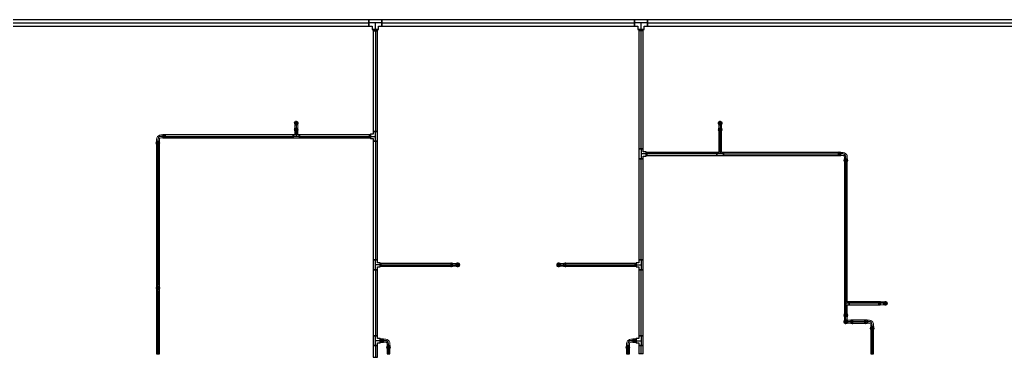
# Model space of a CAD drawing. Header units: inches. Extents: x -3326 to -59, y 8 to 1043.
# Drawn here: x -2130.6 to -1681.8, y 119.8 to 273.4 of the extents above; entities that cross this region are included whole.
import ezdxf

# ---------------------------------------------------------------- set-up
doc = ezdxf.new("R2010")
doc.units = ezdxf.units.IN
doc.header["$MEASUREMENT"] = 0
doc.layers.add('P-PIPE', color=3, linetype='Continuous', lineweight=9)
doc.layers.add('X - REF - FP', color=7, linetype='Continuous', true_color=0xb90000)

# ---------------------------------------------------------------- blocks, each defined once
blk = doc.blocks.new('Victaulic-VicPress316-Elbow 90-45deg Style P568_P571 - Standard-V1-FOURTH LEVEL')
at = {"layer": 'P-PIPE'}
for p, q in [((-3.18, 0.77), (-3.52, 0.77)), ((-3.52, 0.77), (-3.52, -0.77)), ((-3.52, -0.77), (-3.52, 0.77)), ((-2.22, 0.66), (-3.52, 0.66)), ((-3.52, -0.66), (-3.52, 0.66)), ((-3.52, 0.66), (-3.52, -0.66)), ((-3.18, -0.77), (-3.18, 0.77)), ((-3.18, 0.77), (-3.18, -0.77)), ((-2.44, 0.77), (-2.89, 0.77)), ((-2.89, -0.77), (-2.89, 0.77)), ((-2.89, 0.77), (-2.89, -0.77)), ((-1.39, 0.66), (-2.33, 0.66)), ((-2.33, 0), (-2.33, 0.66)), ((-2.33, 0.66), (-2.33, 0)), ((-2.22, -0.66), (-2.22, 0.66)), ((-2.22, 0.66), (-2.22, -0.66)), ((-0.77, 3.52), (-0.77, 3.18)), ((0.77, 3.52), (-0.77, 3.52)), ((-0.77, 3.52), (0.77, 3.52)), ((-0.77, 3.18), (0.77, 3.18)), ((0.77, 3.18), (-0.77, 3.18)), ((-0.77, 2.89), (-0.77, 2.44)), ((-0.77, 2.89), (0.77, 2.89)), ((0.77, 2.89), (-0.77, 2.89)), ((-0.66, 3.52), (-0.66, 2.22)), ((-0.66, 3.52), (0.66, 3.52)), ((0.66, 3.52), (-0.66, 3.52)), ((-0.66, 2.33), (-0.66, 1.39)), ((0, 2.33), (-0.66, 2.33)), ((-0.66, 2.33), (0, 2.33)), ((-0.66, 2.22), (0.66, 2.22)), ((0.66, 2.22), (-0.66, 2.22)), ((0, 2.33), (0.66, 2.33)), ((0.66, 2.33), (0, 2.33)), ((0, 1.39), (0, 2.33)), ((0.66, 2.22), (0.66, 3.52)), ((0.66, 1.39), (0.66, 2.33)), ((0.77, 3.18), (0.77, 3.52)), ((0.77, 2.44), (0.77, 2.89)), ((-3.52, -0.66), (-2.22, -0.66)), ((-3.52, -0.77), (-3.18, -0.77)), ((-2.89, -0.77), (-2.44, -0.77)), ((-2.33, 0), (-2.33, -0.66)), ((-2.33, -0.66), (-2.33, 0)), ((-1.39, 0), (-2.33, 0)), ((-2.33, -0.66), (-1.39, -0.66))]:
    blk.add_line(p, q, dxfattribs=at)
at = {"layer": 'P-PIPE', "flags": 128}
for points in [[(-3.18, 0.77), (-3.11, 0.89), (-2.98, 0.9), (-2.89, 0.79), (-2.89, 0.77)], [(-3.18, 0.77), (-3.18, 0.67), (-3.18, 0.42), (-3.18, 0.07), (-3.18, -0.3), (-3.18, -0.6), (-3.18, -0.75), (-3.18, -0.77)], [(-3.18, -0.77), (-3.18, -0.67), (-3.18, -0.42), (-3.18, -0.07), (-3.18, 0.3), (-3.18, 0.6), (-3.18, 0.75), (-3.18, 0.77)], [(-2.89, -0.77), (-2.89, -0.67), (-2.89, -0.42), (-2.89, -0.07), (-2.89, 0.3), (-2.89, 0.6), (-2.89, 0.75), (-2.89, 0.77)], [(-2.89, 0.77), (-2.89, 0.67), (-2.89, 0.42), (-2.89, 0.07), (-2.89, -0.3), (-2.89, -0.6), (-2.89, -0.75), (-2.89, -0.77)], [(-2.44, 0.77), (-2.24, 0.68), (-2.22, 0.66)], [(-0.66, 1.39), (-0.75, 1.04), (-1, 0.77), (-1.35, 0.66), (-1.39, 0.66)], [(-1.39, -0.66), (-0.78, -0.56), (-0.23, -0.29), (0.22, 0.13), (0.53, 0.67), (0.65, 1.27), (0.66, 1.39)], [(-0.77, 2.89), (-0.89, 2.96), (-0.9, 3.1), (-0.79, 3.18), (-0.77, 3.18)], [(0.77, 3.18), (0.67, 3.18), (0.42, 3.18), (0.07, 3.18), (-0.3, 3.18), (-0.6, 3.18), (-0.75, 3.18), (-0.77, 3.18)], [(-0.77, 3.18), (-0.67, 3.18), (-0.42, 3.18), (-0.07, 3.18), (0.3, 3.18), (0.6, 3.18), (0.75, 3.18), (0.77, 3.18)], [(-0.77, 2.89), (-0.67, 2.89), (-0.42, 2.89), (-0.07, 2.89), (0.3, 2.89), (0.6, 2.89), (0.75, 2.89), (0.77, 2.89)], [(0.77, 2.89), (0.67, 2.89), (0.42, 2.89), (0.07, 2.89), (-0.3, 2.89), (-0.6, 2.89), (-0.75, 2.89), (-0.77, 2.89)], [(-0.66, 2.22), (-0.77, 2.41), (-0.77, 2.44)], [(0.77, 2.44), (0.68, 2.24), (0.66, 2.22)], [(0.77, 3.18), (0.89, 3.11), (0.9, 2.98), (0.79, 2.89), (0.77, 2.89)], [(-2.89, -0.77), (-2.96, -0.89), (-3.1, -0.9), (-3.18, -0.79), (-3.18, -0.77)], [(-2.22, -0.66), (-2.41, -0.77), (-2.44, -0.77)]]:
    blk.add_lwpolyline(points, dxfattribs=at)
at = {"layer": 'P-PIPE'}
blk.add_arc((-1.39, 1.39), 1.39, 270, 0, dxfattribs=at)
blk = doc.blocks.new('Victaulic-VicPress316-Elbow 90-45deg Style P568_P571 - Standard-V2-FOURTH LEVEL')
at = {"layer": 'P-PIPE'}
for p, q in [((-3203.05, 732.49), (-3203.05, 732.49)), ((-3203.05, 732.49), (-3203.05, 731.1)), ((-3203.81, 730.05), (-3203.81, 729.6)), ((-3203.81, 729.31), (-3203.81, 728.97)), ((-3203.7, 731.1), (-3203.7, 730.16)), ((-3203.7, 730.27), (-3203.7, 728.97)), ((-3203.05, 730.16), (-3203.7, 730.16)), ((-3203.7, 730.16), (-3203.05, 730.16)), ((-3203.05, 731.1), (-3203.05, 730.16)), ((-3203.05, 730.27), (-3203.05, 730.27)), ((-3203.05, 730.27), (-3203.05, 730.27)), ((-3202.39, 730.16), (-3203.05, 730.16)), ((-3203.05, 730.16), (-3202.39, 730.16)), ((-3203.05, 729.6), (-3203.05, 729.6)), ((-3203.05, 729.6), (-3203.05, 729.6)), ((-3203.05, 729.31), (-3203.05, 729.31)), ((-3203.05, 729.31), (-3203.05, 729.31)), ((-3203.05, 728.97), (-3203.05, 728.97)), ((-3203.05, 728.97), (-3203.05, 728.97)), ((-3203.05, 728.97), (-3203.05, 728.97)), ((-3203.05, 728.97), (-3203.05, 728.97)), ((-3202.39, 730.16), (-3202.39, 731.1)), ((-3202.39, 728.97), (-3202.39, 730.27)), ((-3202.28, 729.6), (-3202.28, 730.05)), ((-3202.28, 728.97), (-3202.28, 729.31))]:
    blk.add_line(p, q, dxfattribs=at)
at = {"layer": 'P-PIPE', "flags": 128}
for points in [[(-3203.05, 733.4), (-3203.45, 733.31), (-3203.76, 733.05), (-3203.94, 732.68), (-3203.93, 732.27), (-3203.75, 731.91), (-3203.42, 731.66), (-3203.05, 731.58)], [(-3203.05, 733.26), (-3203.41, 733.16), (-3203.69, 732.91), (-3203.81, 732.56), (-3203.75, 732.19), (-3203.52, 731.89), (-3203.18, 731.74), (-3203.05, 731.72)], [(-3203.7, 732.49), (-3203.7, 732.4), (-3203.7, 732.13), (-3203.7, 731.73), (-3203.7, 731.24), (-3203.7, 731.1)], [(-3203.05, 731.58), (-3202.65, 731.67), (-3202.33, 731.93), (-3202.15, 732.3), (-3202.16, 732.71), (-3202.35, 733.07), (-3202.67, 733.32), (-3203.05, 733.4)], [(-3203.05, 731.72), (-3202.68, 731.82), (-3202.41, 732.07), (-3202.28, 732.42), (-3202.34, 732.79), (-3202.57, 733.09), (-3202.91, 733.24), (-3203.05, 733.26)], [(-3202.39, 731.1), (-3202.39, 731.6), (-3202.39, 732.03), (-3202.39, 732.34), (-3202.39, 732.48), (-3202.39, 732.49)], [(-3203.81, 729.31), (-3203.93, 729.38), (-3203.94, 729.51), (-3203.83, 729.6), (-3203.81, 729.6)], [(-3203.81, 730.05), (-3203.72, 730.25), (-3203.7, 730.27)], [(-3203.81, 729.6), (-3203.72, 729.6), (-3203.47, 729.6), (-3203.11, 729.6), (-3203.05, 729.6)], [(-3203.05, 729.6), (-3203.41, 729.6), (-3203.69, 729.6), (-3203.81, 729.6), (-3203.81, 729.6)], [(-3203.81, 729.31), (-3203.72, 729.31), (-3203.47, 729.31), (-3203.11, 729.31), (-3203.05, 729.31)], [(-3203.05, 729.31), (-3203.41, 729.31), (-3203.69, 729.31), (-3203.81, 729.31), (-3203.81, 729.31)], [(-3202.28, 729.6), (-3202.37, 729.6), (-3202.62, 729.6), (-3202.98, 729.6), (-3203.05, 729.6)], [(-3203.05, 729.6), (-3202.68, 729.6), (-3202.41, 729.6), (-3202.28, 729.6), (-3202.28, 729.6)], [(-3202.28, 729.31), (-3202.37, 729.31), (-3202.62, 729.31), (-3202.98, 729.31), (-3203.05, 729.31)], [(-3203.05, 729.31), (-3202.68, 729.31), (-3202.41, 729.31), (-3202.28, 729.31), (-3202.28, 729.31)], [(-3202.39, 730.27), (-3202.28, 730.08), (-3202.28, 730.05)], [(-3202.28, 729.6), (-3202.16, 729.53), (-3202.15, 729.39), (-3202.26, 729.31), (-3202.28, 729.31)]]:
    blk.add_lwpolyline(points, dxfattribs=at)
at = {"layer": 'P-PIPE'}
for radius, start, end in [(0.767, 90, 270), (0.767, 90, 270), (0.767, 90, 270), (0.658, 90, 270), (0.658, 90, 270), (0.658, 90, 180), (0.658, 180, 270), (0.766, 270, 90), (0.766, 270, 90), (0.766, 270, 90), (0.658, 270, 90), (0.657, 270, 90), (0.658, 0, 90), (0.658, 270, 0)]:
    blk.add_arc((-3203.05, 732.49), radius, start, end, dxfattribs=at)
blk = doc.blocks.new('Victaulic-VicPress316-Elbow 90-45deg Style P568_P571 - Standard-523083-FOURTH LEVEL')
at = {"layer": 'P-PIPE'}
for p, q in [((-3064.18, 1028.04), (-3064.52, 1028.04)), ((-3063.22, 1027.94), (-3064.52, 1027.94)), ((-3063.44, 1028.04), (-3063.89, 1028.04)), ((-3062.39, 1027.94), (-3063.33, 1027.94)), ((-3063.33, 1027.94), (-3063.33, 1027.28)), ((-3063.33, 1027.28), (-3063.33, 1027.94)), ((-3064.52, 1027.28), (-3064.52, 1027.28)), ((-3064.52, 1027.28), (-3064.52, 1027.28)), ((-3064.52, 1027.28), (-3064.52, 1027.28)), ((-3064.52, 1027.28), (-3064.52, 1027.28)), ((-3064.52, 1026.62), (-3063.22, 1026.62)), ((-3064.52, 1026.51), (-3064.18, 1026.51)), ((-3064.18, 1027.28), (-3064.18, 1027.28)), ((-3064.18, 1027.28), (-3064.18, 1027.28)), ((-3063.89, 1027.28), (-3063.89, 1027.28)), ((-3063.89, 1027.28), (-3063.89, 1027.28)), ((-3063.89, 1026.51), (-3063.44, 1026.51)), ((-3063.33, 1027.28), (-3063.33, 1026.62)), ((-3063.33, 1026.62), (-3063.33, 1027.28)), ((-3062.39, 1027.28), (-3063.33, 1027.28)), ((-3063.33, 1026.62), (-3062.39, 1026.62)), ((-3063.22, 1027.28), (-3063.22, 1027.28)), ((-3063.22, 1027.28), (-3063.22, 1027.28)), ((-3062.39, 1027.28), (-3061, 1027.28)), ((-3061, 1027.28), (-3061, 1027.28))]:
    blk.add_line(p, q, dxfattribs=at)
at = {"layer": 'P-PIPE', "flags": 128}
for points in [[(-3064.18, 1028.04), (-3064.11, 1028.17), (-3063.98, 1028.18), (-3063.89, 1028.07), (-3063.89, 1028.04)], [(-3064.18, 1028.04), (-3064.18, 1027.95), (-3064.18, 1027.7), (-3064.18, 1027.34), (-3064.18, 1027.28)], [(-3064.18, 1027.28), (-3064.18, 1027.64), (-3064.18, 1027.92), (-3064.18, 1028.04), (-3064.18, 1028.04)], [(-3063.89, 1028.04), (-3063.89, 1027.95), (-3063.89, 1027.7), (-3063.89, 1027.34), (-3063.89, 1027.28)], [(-3063.89, 1027.28), (-3063.89, 1027.64), (-3063.89, 1027.92), (-3063.89, 1028.04), (-3063.89, 1028.04)], [(-3063.44, 1028.04), (-3063.24, 1027.96), (-3063.22, 1027.94)], [(-3061, 1027.94), (-3061.09, 1027.94), (-3061.36, 1027.94), (-3061.76, 1027.94), (-3062.25, 1027.94), (-3062.39, 1027.94)], [(-3060.09, 1027.28), (-3060.18, 1027.68), (-3060.44, 1028), (-3060.81, 1028.17), (-3061.22, 1028.16), (-3061.58, 1027.98), (-3061.83, 1027.65), (-3061.91, 1027.28)], [(-3060.23, 1027.28), (-3060.33, 1027.64), (-3060.58, 1027.92), (-3060.93, 1028.04), (-3061.3, 1027.98), (-3061.6, 1027.75), (-3061.75, 1027.41), (-3061.77, 1027.28)], [(-3064.18, 1026.51), (-3064.18, 1026.6), (-3064.18, 1026.86), (-3064.18, 1027.21), (-3064.18, 1027.28)], [(-3064.18, 1027.28), (-3064.18, 1026.91), (-3064.18, 1026.64), (-3064.18, 1026.51), (-3064.18, 1026.51)], [(-3063.89, 1026.51), (-3063.96, 1026.39), (-3064.1, 1026.38), (-3064.18, 1026.49), (-3064.18, 1026.51)], [(-3063.89, 1026.51), (-3063.89, 1026.6), (-3063.89, 1026.86), (-3063.89, 1027.21), (-3063.89, 1027.28)], [(-3063.89, 1027.28), (-3063.89, 1026.91), (-3063.89, 1026.64), (-3063.89, 1026.51), (-3063.89, 1026.51)], [(-3063.22, 1026.62), (-3063.41, 1026.51), (-3063.44, 1026.51)], [(-3062.39, 1026.62), (-3061.89, 1026.62), (-3061.46, 1026.62), (-3061.15, 1026.62), (-3061.01, 1026.62), (-3061, 1026.62)], [(-3061.91, 1027.28), (-3061.82, 1026.88), (-3061.56, 1026.56), (-3061.19, 1026.39), (-3060.78, 1026.39), (-3060.42, 1026.58), (-3060.17, 1026.91), (-3060.09, 1027.28)], [(-3061.77, 1027.28), (-3061.67, 1026.91), (-3061.42, 1026.64), (-3061.07, 1026.51), (-3060.7, 1026.57), (-3060.4, 1026.8), (-3060.25, 1027.15), (-3060.23, 1027.28)]]:
    blk.add_lwpolyline(points, dxfattribs=at)
at = {"layer": 'P-PIPE'}
for radius, start, end in [(0.767, 0, 180), (0.766, 0, 180), (0.766, 0, 180), (0.657, 0, 180), (0.657, 0, 180), (0.657, 90, 180), (0.658, 0, 90), (0.766, 180, 0), (0.767, 180, 0), (0.767, 180, 0), (0.658, 180, 0), (0.658, 180, 0), (0.657, 180, 270), (0.658, 270, 0)]:
    blk.add_arc((-3061, 1027.28), radius, start, end, dxfattribs=at)
blk = doc.blocks.new('Victaulic-VicPress316-Elbow 90-45deg Style P568_P571 - Standard-1244383-FOURTH LEVEL')
at = {"layer": 'P-PIPE'}
for p, q in [((-2533.5, 455.64), (-2533.5, 455.64)), ((-2533.5, 455.64), (-2532.11, 455.64)), ((-2531.17, 456.29), (-2532.11, 456.29)), ((-2532.11, 455.64), (-2531.17, 455.64)), ((-2532.11, 454.98), (-2531.17, 454.98)), ((-2529.98, 456.29), (-2531.28, 456.29)), ((-2531.28, 455.64), (-2531.28, 455.64)), ((-2531.28, 455.64), (-2531.28, 455.64)), ((-2531.28, 454.98), (-2529.98, 454.98)), ((-2531.17, 455.64), (-2531.17, 456.29)), ((-2531.17, 456.29), (-2531.17, 455.64)), ((-2531.17, 454.98), (-2531.17, 455.64)), ((-2531.17, 455.64), (-2531.17, 454.98)), ((-2530.61, 456.4), (-2531.06, 456.4)), ((-2531.06, 454.87), (-2530.61, 454.87)), ((-2530.61, 455.64), (-2530.61, 455.64)), ((-2530.61, 455.64), (-2530.61, 455.64)), ((-2529.98, 456.4), (-2530.32, 456.4)), ((-2530.32, 455.64), (-2530.32, 455.64)), ((-2530.32, 455.64), (-2530.32, 455.64)), ((-2530.32, 454.87), (-2529.98, 454.87)), ((-2529.98, 455.64), (-2529.98, 455.64)), ((-2529.98, 455.64), (-2529.98, 455.64)), ((-2529.98, 455.64), (-2529.98, 455.64)), ((-2529.98, 455.64), (-2529.98, 455.64))]:
    blk.add_line(p, q, dxfattribs=at)
at = {"layer": 'P-PIPE', "flags": 128}
for points in [[(-2532.59, 455.64), (-2532.68, 456.03), (-2532.94, 456.35), (-2533.31, 456.53), (-2533.72, 456.52), (-2534.08, 456.33), (-2534.33, 456.01), (-2534.41, 455.64)], [(-2534.41, 455.64), (-2534.32, 455.24), (-2534.06, 454.92), (-2533.69, 454.74), (-2533.28, 454.75), (-2532.92, 454.94), (-2532.67, 455.26), (-2532.59, 455.64)], [(-2532.73, 455.64), (-2532.83, 456), (-2533.08, 456.28), (-2533.43, 456.4), (-2533.8, 456.34), (-2534.1, 456.11), (-2534.25, 455.77), (-2534.27, 455.64)], [(-2534.27, 455.64), (-2534.17, 455.27), (-2533.92, 454.99), (-2533.57, 454.87), (-2533.2, 454.93), (-2532.9, 455.16), (-2532.75, 455.5), (-2532.73, 455.64)], [(-2532.11, 456.29), (-2532.61, 456.29), (-2533.04, 456.29), (-2533.35, 456.29), (-2533.49, 456.29), (-2533.5, 456.29)], [(-2533.5, 454.98), (-2533.41, 454.98), (-2533.14, 454.98), (-2532.74, 454.98), (-2532.25, 454.98), (-2532.11, 454.98)], [(-2531.28, 456.29), (-2531.09, 456.4), (-2531.06, 456.4)], [(-2531.06, 454.87), (-2531.26, 454.96), (-2531.28, 454.98)], [(-2530.61, 456.4), (-2530.54, 456.52), (-2530.4, 456.53), (-2530.32, 456.42), (-2530.32, 456.4)], [(-2530.61, 456.4), (-2530.61, 456.31), (-2530.61, 456.06), (-2530.61, 455.7), (-2530.61, 455.64)], [(-2530.61, 455.64), (-2530.61, 456), (-2530.61, 456.28), (-2530.61, 456.4), (-2530.61, 456.4)], [(-2530.61, 454.87), (-2530.61, 454.96), (-2530.61, 455.21), (-2530.61, 455.57), (-2530.61, 455.64)], [(-2530.61, 455.64), (-2530.61, 455.27), (-2530.61, 454.99), (-2530.61, 454.87), (-2530.61, 454.87)], [(-2530.32, 454.87), (-2530.39, 454.75), (-2530.52, 454.74), (-2530.61, 454.85), (-2530.61, 454.87)], [(-2530.32, 456.4), (-2530.32, 456.31), (-2530.32, 456.06), (-2530.32, 455.7), (-2530.32, 455.64)], [(-2530.32, 455.64), (-2530.32, 456), (-2530.32, 456.28), (-2530.32, 456.4), (-2530.32, 456.4)], [(-2530.32, 454.87), (-2530.32, 454.96), (-2530.32, 455.21), (-2530.32, 455.57), (-2530.32, 455.64)], [(-2530.32, 455.64), (-2530.32, 455.27), (-2530.32, 454.99), (-2530.32, 454.87), (-2530.32, 454.87)]]:
    blk.add_lwpolyline(points, dxfattribs=at)
at = {"layer": 'P-PIPE'}
for radius, start, end in [(0.767, 0, 180), (0.766, 0, 180), (0.766, 0, 180), (0.766, 180, 0), (0.767, 180, 0), (0.767, 180, 0), (0.657, 0, 180), (0.657, 0, 180), (0.657, 90, 180), (0.658, 180, 0), (0.658, 180, 0), (0.657, 180, 270), (0.658, 0, 90), (0.658, 270, 0)]:
    blk.add_arc((-2533.5, 455.64), radius, start, end, dxfattribs=at)

msp = doc.modelspace()

# ---------------------------------------------------------------- linework, layer by layer
at = {"layer": 'X - REF - FP'}
for p, q in [((-1971.62, 273.44), (-2286.63, 273.44)), ((-2286.63, 272), (-1971.62, 272)), ((-2286.63, 272), (-1971.62, 272)), ((-2286.63, 270.56), (-1971.62, 270.56)), ((-1965.63, 273.44), (-1971.62, 273.44)), ((-1971.62, 270.56), (-1971.62, 273.44)), ((-1971.62, 273.44), (-1971.62, 270.56)), ((-1971.62, 270.56), (-1971.62, 273.44)), ((-1965.63, 272), (-1971.62, 272)), ((-1971.62, 270.56), (-1970.06, 270.56)), ((-1970.06, 270.56), (-1970.06, 269.01)), ((-1968.62, 269.01), (-1968.62, 272)), ((-1967.19, 270.56), (-1965.63, 270.56)), ((-1967.19, 269.01), (-1967.19, 270.56)), ((-1965.63, 270.56), (-1965.63, 273.44)), ((-1965.63, 273.44), (-1965.63, 270.56)), ((-1850.62, 273.44), (-1965.63, 273.44)), ((-1965.63, 270.56), (-1965.63, 273.44)), ((-1965.63, 272), (-1850.62, 272)), ((-1965.63, 272), (-1850.62, 272)), ((-1965.63, 270.56), (-1850.62, 270.56)), ((-1844.63, 273.44), (-1850.62, 273.44)), ((-1850.62, 270.56), (-1850.62, 273.44)), ((-1850.62, 273.44), (-1850.62, 270.56)), ((-1850.62, 270.56), (-1850.62, 273.44)), ((-1844.63, 272), (-1850.62, 272)), ((-1850.62, 270.56), (-1849.06, 270.56)), ((-1849.06, 270.56), (-1849.06, 269.01)), ((-1847.63, 269.01), (-1847.63, 272)), ((-1846.19, 270.56), (-1844.63, 270.56)), ((-1846.19, 269.01), (-1846.19, 270.56)), ((-1844.63, 270.56), (-1844.63, 273.44)), ((-1844.63, 273.44), (-1844.63, 270.56)), ((-1523.62, 273.44), (-1844.63, 273.44)), ((-1844.63, 270.56), (-1844.63, 273.44)), ((-1844.63, 272), (-1523.62, 272)), ((-1844.63, 272), (-1523.62, 272)), ((-1844.63, 270.56), (-1523.62, 270.56)), ((-1967.19, 269.01), (-1970.06, 269.01)), ((-1970.06, 269.01), (-1967.19, 269.01)), ((-1969.94, 269.01), (-1969.44, 268.35)), ((-1969.58, 268.35), (-1969.58, 222.61)), ((-1969.58, 268.35), (-1967.67, 268.35)), ((-1968.62, 269.01), (-1968.62, 268.35)), ((-1968.62, 268.35), (-1968.62, 222.61)), ((-1968.62, 268.35), (-1968.62, 222.61)), ((-1967.81, 268.35), (-1967.31, 269.01)), ((-1967.67, 222.61), (-1967.67, 268.35)), ((-1846.19, 269.01), (-1849.06, 269.01)), ((-1849.06, 269.01), (-1846.19, 269.01)), ((-1848.94, 269.01), (-1848.44, 268.35)), ((-1848.58, 268.35), (-1848.58, 214.61)), ((-1846.67, 268.35), (-1848.58, 268.35)), ((-1847.63, 269.01), (-1847.63, 268.35)), ((-1847.63, 214.61), (-1847.63, 268.35)), ((-1847.63, 214.61), (-1847.63, 268.35)), ((-1846.81, 268.35), (-1846.31, 269.01)), ((-1846.67, 214.61), (-1846.67, 268.35)), ((-2005.62, 226.36), (-2003.62, 226.36)), ((-2004.62, 225.36), (-2004.62, 227.36)), ((-2004.62, 226.36), (-2004.62, 224.97)), ((-2004.62, 224.97), (-2004.62, 224.03)), ((-2004.62, 224.97), (-2004.62, 222.84)), ((-1812.62, 226.36), (-1810.62, 226.36)), ((-1811.62, 225.36), (-1811.62, 227.36)), ((-1811.62, 226.36), (-1811.62, 224.97)), ((-1811.62, 224.97), (-1811.62, 224.03)), ((-1811.62, 224.97), (-1811.62, 222.84)), ((-2065.3, 220.36), (-2066.23, 220.36)), ((-2006.12, 221.02), (-2065.3, 221.02)), ((-2065.3, 219.71), (-2065.3, 221.02)), ((-2065.3, 220.36), (-2006.12, 220.36)), ((-2065.3, 220.36), (-2006.12, 220.36)), ((-2005.28, 221.02), (-2006.12, 221.02)), ((-2006.12, 221.02), (-2006.12, 219.71)), ((-2006.12, 219.71), (-2006.12, 221.02)), ((-2006.12, 219.71), (-2006.12, 221.02)), ((-2003.13, 220.36), (-2006.12, 220.36)), ((-2005.28, 224.03), (-2005.28, 221.86)), ((-2005.28, 224.03), (-2003.97, 224.03)), ((-2005.28, 221.86), (-2003.97, 221.86)), ((-2005.28, 221.86), (-2005.28, 221.02)), ((-2003.97, 221.86), (-2005.28, 221.86)), ((-2005.28, 221.86), (-2003.97, 221.86)), ((-2004.62, 224.03), (-2004.62, 221.86)), ((-2004.62, 224.03), (-2004.62, 221.86)), ((-2004.62, 221.86), (-2004.62, 220.36)), ((-2003.97, 221.86), (-2003.97, 224.03)), ((-2003.97, 221.02), (-2003.97, 221.86)), ((-2003.13, 221.02), (-2003.97, 221.02)), ((-1971.28, 221.02), (-2003.13, 221.02)), ((-2003.13, 219.71), (-2003.13, 221.02)), ((-2003.13, 221.02), (-2003.13, 219.71)), ((-2003.13, 219.71), (-2003.13, 221.02)), ((-2003.13, 220.36), (-1971.28, 220.36)), ((-2003.13, 220.36), (-1971.28, 220.36)), ((-1970.87, 221.18), (-1971.28, 220.93)), ((-1971.28, 219.71), (-1971.28, 221.02)), ((-1970.87, 220.36), (-1971.28, 220.36)), ((-1969.58, 221.32), (-1970.87, 221.32)), ((-1970.87, 219.41), (-1970.87, 221.32)), ((-1970.87, 221.32), (-1970.87, 219.41)), ((-1970.87, 220.36), (-1968.62, 220.36)), ((-1969.58, 222.61), (-1969.58, 221.32)), ((-1969.58, 222.61), (-1967.67, 222.61)), ((-1967.67, 222.61), (-1969.58, 222.61)), ((-1969.58, 222.61), (-1967.67, 222.61)), ((-1968.62, 218.12), (-1968.62, 222.61)), ((-1967.67, 218.12), (-1967.67, 222.61)), ((-1812.28, 224.03), (-1812.28, 213.86)), ((-1812.28, 224.03), (-1810.97, 224.03)), ((-1811.62, 224.03), (-1811.62, 213.86)), ((-1811.62, 224.03), (-1811.62, 213.86)), ((-1810.97, 213.86), (-1810.97, 224.03)), ((-2068.28, 218.03), (-2068.28, 152.86)), ((-2068.28, 218.03), (-2066.97, 218.03)), ((-2067.63, 218.97), (-2067.63, 218.03)), ((-2067.63, 218.97), (-2067.63, 216.84)), ((-2067.63, 218.03), (-2067.63, 152.86)), ((-2067.63, 218.03), (-2067.63, 152.86)), ((-2066.97, 152.86), (-2066.97, 218.03)), ((-2065.3, 219.71), (-2006.12, 219.71)), ((-2006.12, 219.71), (-2003.13, 219.71)), ((-2003.13, 219.71), (-1971.28, 219.71)), ((-1971.28, 219.8), (-1970.87, 219.55)), ((-1970.87, 219.41), (-1969.58, 219.41)), ((-1969.58, 219.41), (-1969.58, 218.12)), ((-1969.58, 218.12), (-1969.58, 164.11)), ((-1969.58, 218.12), (-1967.67, 218.12)), ((-1969.58, 218.12), (-1967.67, 218.12)), ((-1967.67, 218.12), (-1969.58, 218.12)), ((-1968.62, 218.12), (-1968.62, 164.11)), ((-1968.62, 218.12), (-1968.62, 164.11)), ((-1967.67, 164.11), (-1967.67, 218.12)), ((-1848.58, 214.61), (-1848.58, 210.12)), ((-1846.67, 214.61), (-1848.58, 214.61)), ((-1848.58, 214.61), (-1846.67, 214.61)), ((-1846.67, 214.61), (-1848.58, 214.61)), ((-1847.63, 214.61), (-1847.63, 210.12)), ((-1845.38, 212.36), (-1847.63, 212.36)), ((-1846.67, 213.32), (-1846.67, 214.61)), ((-1845.38, 213.32), (-1846.67, 213.32)), ((-1846.67, 210.12), (-1846.67, 211.41)), ((-1846.67, 211.41), (-1845.38, 211.41)), ((-1845.38, 213.32), (-1845.38, 211.41)), ((-1845.38, 211.41), (-1845.38, 213.32)), ((-1844.97, 212.93), (-1845.38, 213.18)), ((-1845.38, 212.36), (-1844.97, 212.36)), ((-1845.38, 211.55), (-1844.97, 211.8)), ((-1813.12, 213.02), (-1844.97, 213.02)), ((-1844.97, 213.02), (-1844.97, 211.71)), ((-1813.12, 212.36), (-1844.97, 212.36)), ((-1813.12, 212.36), (-1844.97, 212.36)), ((-1844.97, 211.71), (-1813.12, 211.71)), ((-1812.28, 213.02), (-1813.12, 213.02)), ((-1813.12, 213.02), (-1813.12, 211.71)), ((-1813.12, 211.71), (-1813.12, 213.02)), ((-1813.12, 213.02), (-1813.12, 211.71)), ((-1810.13, 212.36), (-1813.12, 212.36)), ((-1813.12, 211.71), (-1810.13, 211.71)), ((-1812.28, 213.86), (-1810.97, 213.86)), ((-1812.28, 213.86), (-1812.28, 213.02)), ((-1810.97, 213.86), (-1812.28, 213.86)), ((-1812.28, 213.86), (-1810.97, 213.86)), ((-1811.62, 213.86), (-1811.62, 212.36)), ((-1810.97, 213.02), (-1810.97, 213.86)), ((-1810.13, 213.02), (-1810.97, 213.02)), ((-1756.71, 213.02), (-1810.13, 213.02)), ((-1810.13, 211.71), (-1810.13, 213.02)), ((-1810.13, 213.02), (-1810.13, 211.71)), ((-1810.13, 211.71), (-1810.13, 213.02)), ((-1810.13, 212.36), (-1756.71, 212.36)), ((-1810.13, 212.36), (-1756.71, 212.36)), ((-1810.13, 211.71), (-1756.71, 211.71)), ((-1755.77, 212.36), (-1757.9, 212.36)), ((-1756.71, 211.71), (-1756.71, 213.02)), ((-1755.77, 212.36), (-1756.71, 212.36)), ((-1754.38, 210.03), (-1754.38, 210.97)), ((-1846.67, 210.12), (-1848.58, 210.12)), ((-1848.58, 210.12), (-1846.67, 210.12)), ((-1848.58, 210.12), (-1848.58, 164.11)), ((-1846.67, 210.12), (-1848.58, 210.12)), ((-1847.63, 164.11), (-1847.63, 210.12)), ((-1847.63, 164.11), (-1847.63, 210.12)), ((-1846.67, 164.11), (-1846.67, 210.12)), ((-1755.03, 210.03), (-1755.03, 145.86)), ((-1753.72, 210.03), (-1755.03, 210.03)), ((-1754.38, 145.86), (-1754.38, 210.03)), ((-1754.38, 145.86), (-1754.38, 210.03)), ((-1753.72, 145.86), (-1753.72, 210.03)), ((-1969.58, 164.11), (-1969.58, 159.62)), ((-1967.67, 164.11), (-1969.58, 164.11)), ((-1969.58, 164.11), (-1967.67, 164.11)), ((-1969.58, 164.11), (-1967.67, 164.11)), ((-1968.62, 159.62), (-1968.62, 164.11)), ((-1966.38, 161.86), (-1968.62, 161.86)), ((-1967.67, 162.82), (-1967.67, 164.11)), ((-1966.38, 162.82), (-1967.67, 162.82)), ((-1966.38, 160.91), (-1966.38, 162.82)), ((-1966.38, 162.82), (-1966.38, 160.91)), ((-1965.97, 162.43), (-1966.38, 162.68)), ((-1966.38, 161.86), (-1965.97, 161.86)), ((-1933.45, 162.52), (-1965.97, 162.52)), ((-1965.97, 161.21), (-1965.97, 162.52)), ((-1965.97, 161.86), (-1933.45, 161.86)), ((-1965.97, 161.86), (-1933.45, 161.86)), ((-1933.45, 161.21), (-1933.45, 162.52)), ((-1933.45, 161.86), (-1932.52, 161.86)), ((-1932.52, 161.86), (-1931.12, 161.86)), ((-1932.12, 161.86), (-1930.12, 161.86)), ((-1931.12, 160.86), (-1931.12, 162.86)), ((-1886.12, 161.86), (-1884.12, 161.86)), ((-1885.12, 160.86), (-1885.12, 162.86)), ((-1885.12, 161.86), (-1883.73, 161.86)), ((-1883.73, 161.86), (-1882.8, 161.86)), ((-1883.73, 161.86), (-1881.6, 161.86)), ((-1850.28, 162.52), (-1882.8, 162.52)), ((-1882.8, 161.21), (-1882.8, 162.52)), ((-1882.8, 161.86), (-1850.28, 161.86)), ((-1882.8, 161.86), (-1850.28, 161.86)), ((-1849.87, 162.68), (-1850.28, 162.43)), ((-1850.28, 161.21), (-1850.28, 162.52)), ((-1849.87, 161.86), (-1850.28, 161.86)), ((-1848.58, 162.82), (-1849.87, 162.82)), ((-1849.87, 162.82), (-1849.87, 160.91)), ((-1849.87, 160.91), (-1849.87, 162.82)), ((-1849.87, 161.86), (-1847.63, 161.86)), ((-1848.58, 164.11), (-1848.58, 162.82)), ((-1848.58, 164.11), (-1846.67, 164.11)), ((-1846.67, 164.11), (-1848.58, 164.11)), ((-1846.67, 164.11), (-1848.58, 164.11)), ((-1847.63, 164.11), (-1847.63, 159.62)), ((-1846.67, 159.62), (-1846.67, 164.11)), ((-1967.67, 159.62), (-1969.58, 159.62)), ((-1969.58, 159.62), (-1967.67, 159.62)), ((-1969.58, 159.62), (-1969.58, 129.61)), ((-1969.58, 159.62), (-1967.67, 159.62)), ((-1968.62, 159.62), (-1968.62, 129.61)), ((-1968.62, 159.62), (-1968.62, 129.61)), ((-1967.67, 159.62), (-1967.67, 160.91)), ((-1967.67, 160.91), (-1966.38, 160.91)), ((-1967.67, 129.61), (-1967.67, 159.62)), ((-1966.38, 161.05), (-1965.97, 161.3)), ((-1965.97, 161.21), (-1933.45, 161.21)), ((-1882.8, 161.21), (-1850.28, 161.21)), ((-1850.28, 161.3), (-1849.87, 161.05)), ((-1849.87, 160.91), (-1848.58, 160.91)), ((-1848.58, 160.91), (-1848.58, 159.62)), ((-1848.58, 159.62), (-1846.67, 159.62)), ((-1846.67, 159.62), (-1848.58, 159.62)), ((-1848.58, 159.62), (-1848.58, 129.61)), ((-1846.67, 159.62), (-1848.58, 159.62)), ((-1847.63, 129.61), (-1847.63, 159.62)), ((-1847.63, 129.61), (-1847.63, 159.62)), ((-1846.67, 129.61), (-1846.67, 159.62)), ((-2068.28, 152.86), (-2068.28, 149.87)), ((-2068.28, 152.86), (-2066.97, 152.86)), ((-2067.63, 149.87), (-2067.63, 152.86)), ((-2066.97, 149.87), (-2066.97, 152.86)), ((-2068.62, 151.36), (-2066.62, 151.36)), ((-2068.28, 149.87), (-2068.28, 121.36)), ((-2068.28, 149.87), (-2066.97, 149.87)), ((-2067.63, 150.36), (-2067.63, 152.36)), ((-2067.63, 149.87), (-2067.63, 121.36)), ((-2067.63, 149.87), (-2067.63, 121.36)), ((-2066.97, 121.36), (-2066.97, 149.87)), ((-1753.72, 145.86), (-1755.03, 145.86)), ((-1755.03, 145.86), (-1755.03, 142.87)), ((-1753.72, 145.86), (-1755.03, 145.86)), ((-1755.03, 145.86), (-1753.72, 145.86)), ((-1754.38, 145.86), (-1754.38, 142.87)), ((-1752.88, 144.36), (-1754.38, 144.36)), ((-1753.72, 145.02), (-1753.72, 145.86)), ((-1752.88, 145.02), (-1753.72, 145.02)), ((-1753.72, 142.87), (-1753.72, 143.71)), ((-1753.72, 143.71), (-1752.88, 143.71)), ((-1738.71, 145.02), (-1752.88, 145.02)), ((-1752.88, 145.02), (-1752.88, 143.71)), ((-1752.88, 145.02), (-1752.88, 143.71)), ((-1752.88, 143.71), (-1752.88, 145.02)), ((-1738.71, 144.36), (-1752.88, 144.36)), ((-1738.71, 144.36), (-1752.88, 144.36)), ((-1752.88, 143.71), (-1738.71, 143.71)), ((-1737.77, 144.36), (-1739.9, 144.36)), ((-1738.71, 145.02), (-1738.71, 143.71)), ((-1737.77, 144.36), (-1738.71, 144.36)), ((-1736.38, 144.36), (-1737.77, 144.36)), ((-1737.38, 144.36), (-1735.38, 144.36)), ((-1736.38, 143.36), (-1736.38, 145.36)), ((-1753.72, 142.87), (-1755.03, 142.87)), ((-1755.03, 142.87), (-1753.72, 142.87)), ((-1755.03, 142.87), (-1755.03, 138.33)), ((-1753.72, 142.87), (-1755.03, 142.87)), ((-1754.38, 138.33), (-1754.38, 142.87)), ((-1754.38, 138.33), (-1754.38, 142.87)), ((-1754.38, 137.39), (-1754.38, 139.52)), ((-1753.72, 138.33), (-1753.72, 142.87)), ((-1755.38, 136), (-1753.38, 136)), ((-1753.72, 138.33), (-1755.03, 138.33)), ((-1754.38, 137.39), (-1754.38, 138.33)), ((-1754.38, 136), (-1754.38, 137.39)), ((-1754.38, 135), (-1754.38, 137)), ((-1752.98, 136), (-1754.38, 136)), ((-1752.05, 136), (-1752.98, 136)), ((-1744.71, 136.65), (-1752.05, 136.65)), ((-1752.05, 136.65), (-1752.05, 135.34)), ((-1744.71, 136), (-1752.05, 136)), ((-1744.71, 136), (-1752.05, 136)), ((-1752.05, 135.34), (-1744.71, 135.34)), ((-1743.77, 136), (-1745.9, 136)), ((-1744.71, 136.65), (-1744.71, 135.34)), ((-1743.77, 136), (-1744.71, 136)), ((-1743.03, 133.67), (-1743.03, 121.36)), ((-1743.03, 133.67), (-1741.72, 133.67)), ((-1742.38, 133.67), (-1742.38, 134.6)), ((-1742.38, 133.67), (-1742.38, 121.36)), ((-1742.38, 133.67), (-1742.38, 121.36)), ((-1741.72, 121.36), (-1741.72, 133.67)), ((-1969.58, 129.61), (-1969.58, 125.12)), ((-1967.67, 129.61), (-1969.58, 129.61)), ((-1969.58, 129.61), (-1967.67, 129.61)), ((-1969.58, 129.61), (-1967.67, 129.61)), ((-1968.62, 125.12), (-1968.62, 129.61)), ((-1966.38, 127.36), (-1968.62, 127.36)), ((-1967.67, 128.32), (-1967.67, 129.61)), ((-1966.38, 128.32), (-1967.67, 128.32)), ((-1967.67, 125.12), (-1967.67, 126.41)), ((-1967.67, 126.41), (-1966.38, 126.41)), ((-1966.38, 126.41), (-1966.38, 128.32)), ((-1966.38, 128.32), (-1966.38, 126.41)), ((-1965.97, 127.93), (-1966.38, 128.18)), ((-1966.38, 127.36), (-1965.97, 127.36)), ((-1966.38, 126.55), (-1965.97, 126.8)), ((-1964.02, 127.36), (-1966.14, 127.36)), ((-1964.95, 128.02), (-1965.97, 128.02)), ((-1965.97, 126.71), (-1965.97, 128.02)), ((-1965.97, 127.36), (-1964.95, 127.36)), ((-1965.97, 127.36), (-1964.95, 127.36)), ((-1965.97, 126.71), (-1964.95, 126.71)), ((-1964.95, 126.71), (-1964.95, 128.02)), ((-1964.02, 127.36), (-1964.95, 127.36)), ((-1962.63, 125.03), (-1962.63, 125.97)), ((-1853.63, 125.97), (-1853.63, 125.03)), ((-1853.63, 125.97), (-1853.63, 123.84)), ((-1851.3, 127.36), (-1852.23, 127.36)), ((-1850.28, 128.02), (-1851.3, 128.02)), ((-1851.3, 126.71), (-1851.3, 128.02)), ((-1851.3, 127.36), (-1850.28, 127.36)), ((-1851.3, 127.36), (-1850.28, 127.36)), ((-1851.3, 126.71), (-1850.28, 126.71)), ((-1849.87, 128.18), (-1850.28, 127.93)), ((-1850.28, 126.71), (-1850.28, 128.02)), ((-1849.87, 127.36), (-1850.28, 127.36)), ((-1850.28, 126.8), (-1849.87, 126.55)), ((-1848.58, 128.32), (-1849.87, 128.32)), ((-1849.87, 128.32), (-1849.87, 126.41)), ((-1849.87, 126.41), (-1849.87, 128.32)), ((-1849.87, 127.36), (-1847.63, 127.36)), ((-1849.87, 126.41), (-1848.58, 126.41)), ((-1846.67, 129.61), (-1848.58, 129.61)), ((-1848.58, 129.61), (-1848.58, 128.32)), ((-1848.58, 129.61), (-1846.67, 129.61)), ((-1846.67, 129.61), (-1848.58, 129.61)), ((-1848.58, 126.41), (-1848.58, 125.12)), ((-1847.63, 129.61), (-1847.63, 125.12)), ((-1846.67, 125.12), (-1846.67, 129.61)), ((-2068.28, 121.36), (-2066.97, 121.36)), ((-1967.67, 125.12), (-1969.58, 125.12)), ((-1969.58, 125.12), (-1967.67, 125.12)), ((-1969.58, 125.12), (-1969.58, 119.8)), ((-1969.58, 125.12), (-1967.67, 125.12)), ((-1968.62, 125.12), (-1968.62, 119.8)), ((-1968.62, 125.12), (-1968.62, 119.8)), ((-1967.67, 119.8), (-1967.67, 125.12)), ((-1963.28, 125.03), (-1963.28, 121.36)), ((-1963.28, 125.03), (-1961.97, 125.03)), ((-1963.28, 121.36), (-1961.97, 121.36)), ((-1962.63, 125.03), (-1962.63, 121.36)), ((-1962.63, 125.03), (-1962.63, 121.36)), ((-1961.97, 121.36), (-1961.97, 125.03)), ((-1854.28, 125.03), (-1854.28, 121.36)), ((-1854.28, 125.03), (-1852.97, 125.03)), ((-1854.28, 121.36), (-1852.97, 121.36)), ((-1853.63, 125.03), (-1853.63, 121.36)), ((-1853.63, 125.03), (-1853.63, 121.36)), ((-1852.97, 121.36), (-1852.97, 125.03)), ((-1848.58, 125.12), (-1846.67, 125.12)), ((-1846.67, 125.12), (-1848.58, 125.12)), ((-1848.58, 125.12), (-1848.58, 121.36)), ((-1846.67, 125.12), (-1848.58, 125.12)), ((-1846.67, 121.36), (-1848.58, 121.36)), ((-1847.63, 121.36), (-1847.63, 125.12)), ((-1847.63, 121.36), (-1847.63, 125.12)), ((-1846.67, 121.36), (-1846.67, 125.12)), ((-1743.03, 121.36), (-1741.72, 121.36)), ((-1969.58, 119.8), (-1967.67, 119.8))]:
    msp.add_line(p, q, dxfattribs=at)
for centre, radius, start, end in [((-2004.62, 226.36), 0.657, 0, 180), ((-2004.62, 226.36), 0.658, 180, 0), ((-2004.62, 226.04), 0.329, 90, 270), ((-2004.62, 226.69), 0.329, 270, 90), ((-1811.62, 226.36), 0.658, 0, 180), ((-1811.62, 226.36), 0.657, 180, 0), ((-1811.62, 226.04), 0.329, 90, 270), ((-1811.62, 226.69), 0.329, 270, 90), ((-2066.23, 218.97), 1.39, 90, 180), ((-1755.77, 210.97), 1.39, 0, 90), ((-1931.12, 161.86), 0.657, 0, 180), ((-1931.12, 161.86), 0.658, 180, 0), ((-1931.12, 161.54), 0.329, 90, 270), ((-1931.12, 162.19), 0.329, 270, 90), ((-1885.12, 161.86), 0.658, 0, 180), ((-1885.12, 161.86), 0.657, 180, 0), ((-1885.12, 161.54), 0.329, 90, 270), ((-1885.12, 162.19), 0.329, 270, 90), ((-2067.63, 151.36), 0.657, 0, 180), ((-2067.63, 151.36), 0.657, 90, 270), ((-2067.63, 151.36), 0.657, 180, 0), ((-2067.63, 151.04), 0.329, 90, 270), ((-2067.63, 151.69), 0.329, 270, 90), ((-2067.63, 151.36), 0.657, 270, 90), ((-1736.38, 144.36), 0.658, 0, 180), ((-1736.38, 144.36), 0.657, 180, 0), ((-1736.38, 144.04), 0.329, 90, 270), ((-1736.38, 144.69), 0.329, 270, 90), ((-1754.38, 136), 0.658, 0, 180), ((-1754.38, 136), 0.657, 180, 0), ((-1754.38, 135.67), 0.329, 90, 270), ((-1754.38, 136.32), 0.329, 270, 90), ((-1743.77, 134.6), 1.39, 0, 90), ((-1964.02, 125.97), 1.39, 0, 90), ((-1852.23, 125.97), 1.39, 90, 180)]:
    msp.add_arc(centre, radius, start, end, dxfattribs=at)

# ---------------------------------------------------------------- block references
for name, p in [('Victaulic-VicPress316-Elbow 90-45deg Style P568_P571 - Standard-V2-FOURTH LEVEL', (1198.42, -506.13)), ('Victaulic-VicPress316-Elbow 90-45deg Style P568_P571 - Standard-V2-FOURTH LEVEL', (1391.42, -506.13)), ('Victaulic-VicPress316-Elbow 90-45deg Style P568_P571 - Standard-523083-FOURTH LEVEL', (1129.88, -865.41))]:
    msp.add_blockref(name, p, dxfattribs=at)
for name, p, rotation in [('Victaulic-VicPress316-Elbow 90-45deg Style P568_P571 - Standard-V1-FOURTH LEVEL', (-2067.63, 220.36), 180), ('Victaulic-VicPress316-Elbow 90-45deg Style P568_P571 - Standard-V1-FOURTH LEVEL', (-1754.38, 212.36), 90), ('Victaulic-VicPress316-Elbow 90-45deg Style P568_P571 - Standard-V2-FOURTH LEVEL', (-1152.63, 3364.91), 90), ('Victaulic-VicPress316-Elbow 90-45deg Style P568_P571 - Standard-1244383-FOURTH LEVEL', (-4269.88, 600), 180), ('Victaulic-VicPress316-Elbow 90-45deg Style P568_P571 - Standard-523083-FOURTH LEVEL', (-4815.38, 1163.27), 180), ('Victaulic-VicPress316-Elbow 90-45deg Style P568_P571 - Standard-V1-FOURTH LEVEL', (-1742.38, 136), 90), ('Victaulic-VicPress316-Elbow 90-45deg Style P568_P571 - Standard-V1-FOURTH LEVEL', (-1962.63, 127.36), 90), ('Victaulic-VicPress316-Elbow 90-45deg Style P568_P571 - Standard-V1-FOURTH LEVEL', (-1853.63, 127.36), 180)]:
    msp.add_blockref(name, p, dxfattribs=dict(at, rotation=rotation))
at = {"layer": 'X - REF - FP', "extrusion": (0, 0, -1), "rotation": 90}
msp.add_blockref('Victaulic-VicPress316-Elbow 90-45deg Style P568_P571 - Standard-1244383-FOURTH LEVEL', (2210.01, 2669.5), dxfattribs=at)

doc.saveas('drawing.dxf')
